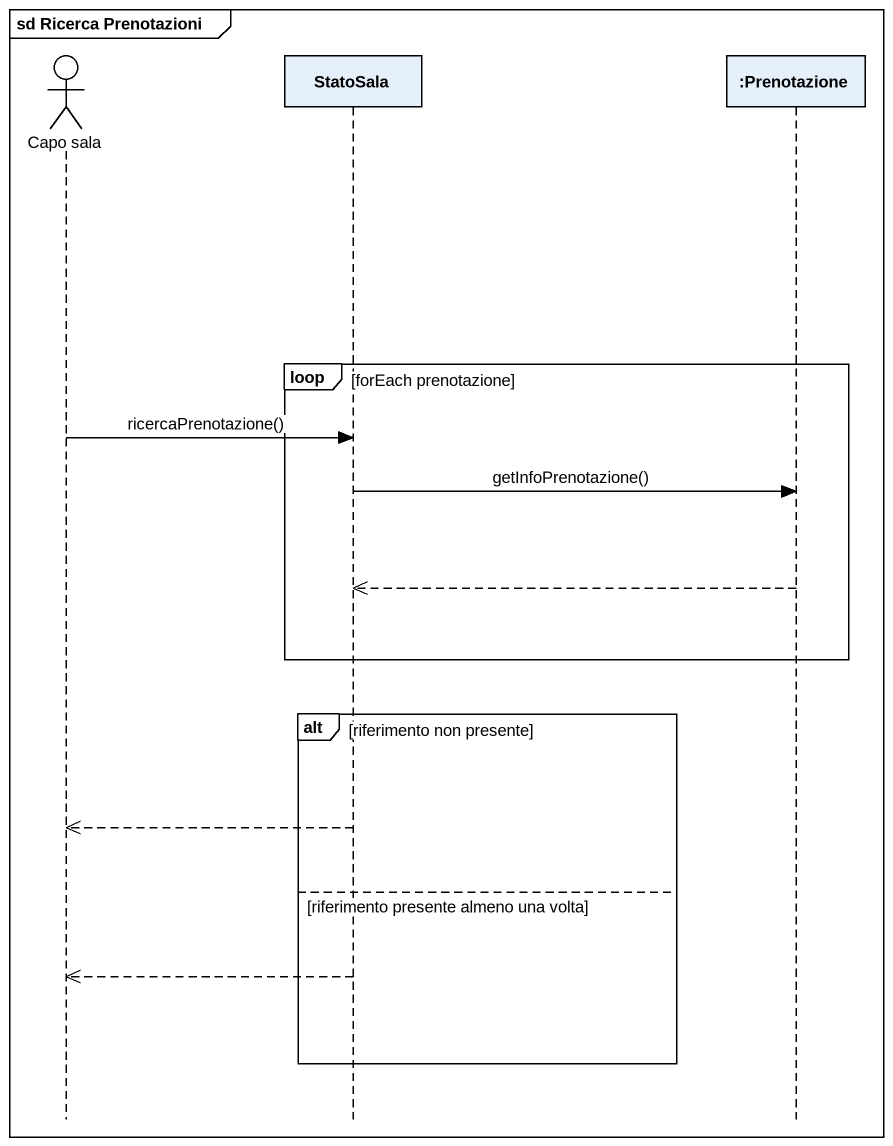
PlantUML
@startuml
mainframe sd Ricerca Prenotazioni
hide footbox
actor "Capo sala" as Capo_sala
participant StatoSala
participant ":Prenotazione" as Prenotazione

loop forEach prenotazione
  Capo_sala -> StatoSala : ricercaPrenotazione()
  StatoSala -> Prenotazione : getInfoPrenotazione()
  Prenotazione -->> StatoSala
end
alt riferimento non presente
  StatoSala -->> Capo_sala
else riferimento presente almeno una volta
  StatoSala -->> Capo_sala
end
@enduml
